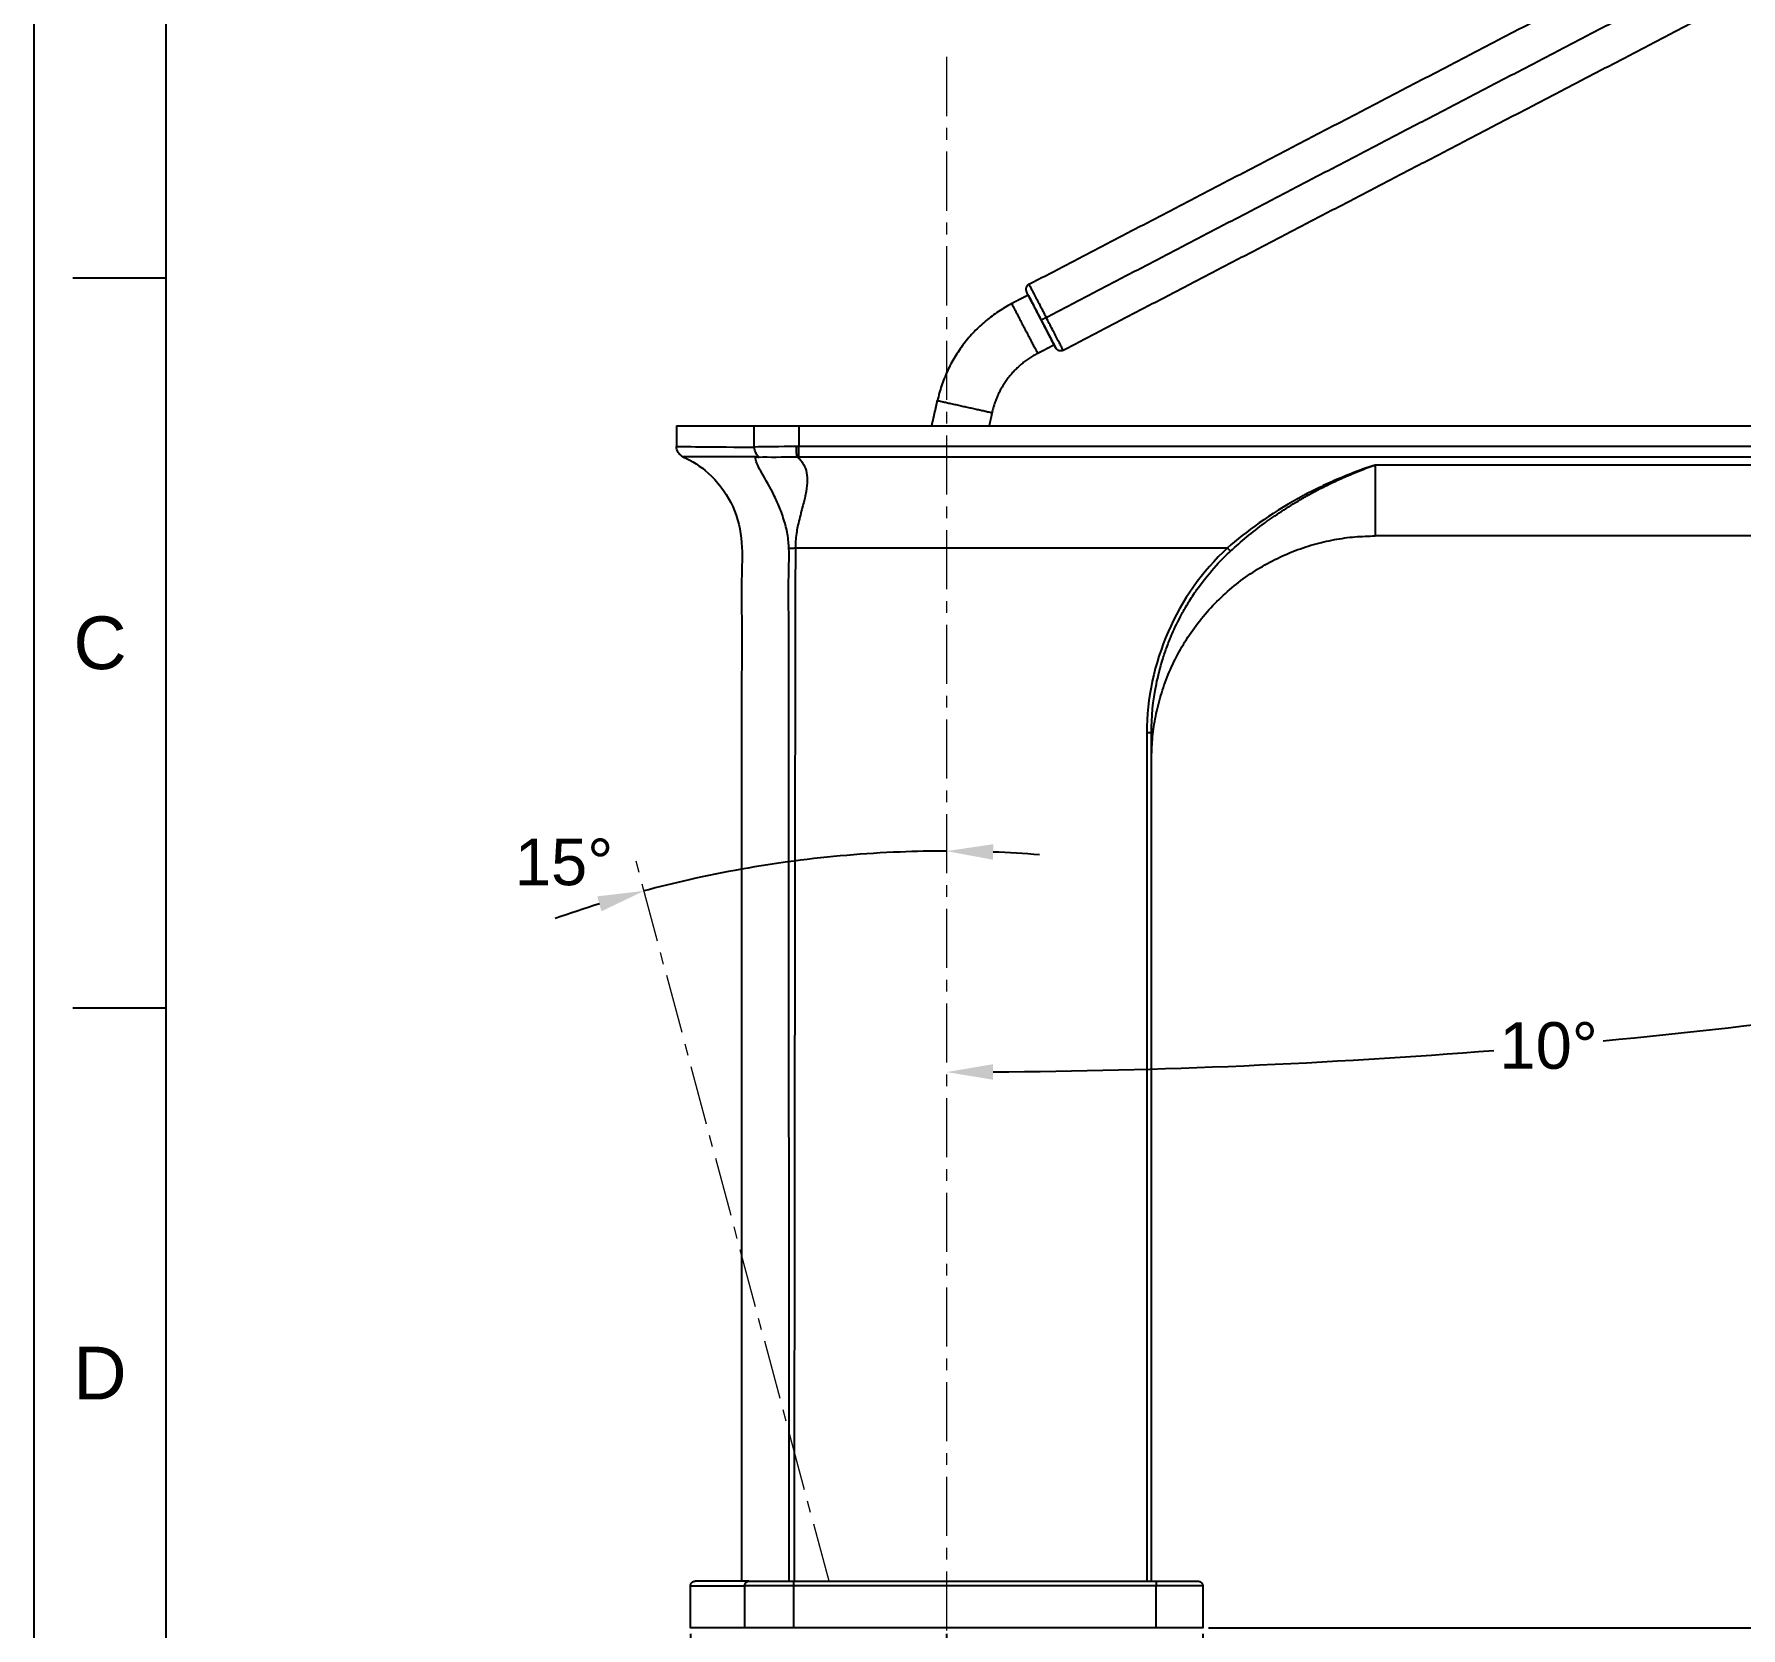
# Model space of a CAD drawing. Header units: millimetres. Extents: x 4812 to 5406, y -1197 to -777.
# Drawn here: x 4812.4 to 4995.6, y -1092.5 to -921.5 of the extents above; entities that cross this region are included whole.
import ezdxf

# ---------------------------------------------------------------- set-up
doc = ezdxf.new("R2010")
doc.units = ezdxf.units.MM
doc.header["$LTSCALE"] = 0.1
doc.linetypes.add('CENTERX2', pattern=[101.6, 63.5, -12.7, 12.7, -12.7])
doc.layers.get('0').update_dxf_attribs({"lineweight": 13})
doc.layers.add('CENTER', color=1, linetype='CENTERX2', lineweight=15)
doc.layers.add('DIM', color=3, linetype='Continuous', lineweight=9)
doc.layers.add('FORM', color=7, linetype='Continuous')
doc.styles.get("Standard").update_dxf_attribs({"font": 'arial.ttf'})
doc.dimstyles.new('사본 ISO-25', dxfattribs={"dimtxt": 5, "dimasz": 5, "dimexe": 1.25, "dimexo": 0.625, "dimgap": 1.2, "dimtad": 1, "dimtih": 1, "dimtoh": 1, "dimdec": 1, "dimdsep": 46, "dimtxsty": 'Standard', "dimcen": 5, "dimclrd": 3, "dimclre": 3, "dimclrt": 4, "dimadec": 0, "dimazin": 0, "dimtfac": 1, "dimtdec": 1, "dimtmove": 0, "dimatfit": 3, "dimfxl": 1.25, "dimarcsym": 0})

# ---------------------------------------------------------------- blocks, each defined once
blk = doc.blocks.new('*D8')
at = {"layer": 'Defpoints', "color": 0, "transparency": 16777216}
for p in [(4910.36, -1092.51), (5051.67, -1092.51), (5051.67, -1122.51)]:
    blk.add_point(p, dxfattribs=at)
at = {"layer": 'DIM', "color": 3, "lineweight": -2, "transparency": 16777216}
for p, q in [((4910.36, -1093.14), (4910.36, -1123.76)), ((5051.67, -1093.14), (5051.67, -1123.76)), ((4915.36, -1122.51), (4971.61, -1122.51)), ((5046.67, -1122.51), (4990.41, -1122.51))]:
    blk.add_line(p, q, dxfattribs=at)
at = {"layer": 'DIM', "color": 3, "transparency": 16777216}
for points in [[(4915.36, -1121.68), (4915.36, -1123.35), (4910.36, -1122.51)], [(5046.67, -1121.68), (5046.67, -1123.35), (5051.67, -1122.51)]]:
    blk.add_solid(points, dxfattribs=at)
at = {"layer": 'DIM', "color": 4, "transparency": 16777216, "insert": (4981.01, -1122.51), "char_height": 5, "attachment_point": 5}
blk.add_mtext('141.3', dxfattribs=at)
blk = doc.blocks.new('*D9')
at = {"layer": 'Defpoints', "color": 0, "transparency": 16777216}
for p in [(5032.22, -982.28), (4937.86, -1092.51), (5083.36, -1092.51)]:
    blk.add_point(p, dxfattribs=at)
at = {"layer": 'DIM', "color": 3, "lineweight": -2, "transparency": 16777216}
for p, q in [((5032.84, -982.28), (5084.61, -982.28)), ((5083.36, -987.28), (5083.36, -1033.65)), ((5083.36, -1087.51), (5083.36, -1041.15)), ((4938.49, -1092.51), (5084.61, -1092.51))]:
    blk.add_line(p, q, dxfattribs=at)
at = {"layer": 'DIM', "color": 3, "transparency": 16777216}
for points in [[(5082.53, -987.28), (5084.19, -987.28), (5083.36, -982.28)], [(5082.53, -1087.51), (5084.19, -1087.51), (5083.36, -1092.51)]]:
    blk.add_solid(points, dxfattribs=at)
at = {"layer": 'DIM', "color": 4, "transparency": 16777216, "insert": (5083.36, -1037.4), "char_height": 5, "attachment_point": 5}
blk.add_mtext('110.2', dxfattribs=at)
blk = doc.blocks.new('*D10')
at = {"layer": 'Defpoints', "color": 0, "transparency": 16777216}
for p in [(5032.22, -982.28), (4910.36, -1092.51), (5032.22, -1107.51)]:
    blk.add_point(p, dxfattribs=at)
at = {"layer": 'DIM', "color": 3, "lineweight": -2, "transparency": 16777216}
for p, q in [((5032.22, -982.91), (5032.22, -1108.76)), ((4910.36, -1093.14), (4910.36, -1108.76)), ((4915.36, -1107.51), (4961.88, -1107.51)), ((5027.22, -1107.51), (4980.69, -1107.51))]:
    blk.add_line(p, q, dxfattribs=at)
at = {"layer": 'DIM', "color": 3, "transparency": 16777216}
for points in [[(4915.36, -1106.68), (4915.36, -1108.35), (4910.36, -1107.51)], [(5027.22, -1106.68), (5027.22, -1108.35), (5032.22, -1107.51)]]:
    blk.add_solid(points, dxfattribs=at)
at = {"layer": 'DIM', "color": 4, "transparency": 16777216, "insert": (4971.29, -1107.51), "char_height": 5, "attachment_point": 5}
blk.add_mtext('121.9', dxfattribs=at)
blk = doc.blocks.new('*D15')
at = {"layer": 'Defpoints', "color": 0, "transparency": 16777216}
for p in [(4910.36, -923.89), (5030.24, -971.07), (4953.49, -1031.61), (5051.67, -1092.51), (4910.36, -1106.62)]:
    blk.add_point(p, dxfattribs=at)
at = {"layer": 'DIM', "color": 3, "lineweight": -2, "transparency": 16777216}
for start, end in [(275.45907, 279.62039), (270.38652, 274.54816)]:
    blk.add_arc((4910.36, -291.69), 741.17, start, end, dxfattribs=at)
at = {"layer": 'DIM', "color": 3, "transparency": 16777216}
for points in [[(5034.08, -1021.62), (5034.37, -1023.26), (5039.15, -1021.59)], [(4915.36, -1033.68), (4915.36, -1032.01), (4910.36, -1032.86)]]:
    blk.add_solid(points, dxfattribs=at)
at = {"layer": 'DIM', "color": 4, "transparency": 16777216, "insert": (4975, -1030.04), "char_height": 5, "attachment_point": 5}
blk.add_mtext('10°', dxfattribs=at)
blk = doc.blocks.new('*D23')
at = {"layer": 'Defpoints', "color": 0, "transparency": 16777216}
for p in [(4882.86, -1092.51), (4937.86, -1092.51), (4937.86, -1115.01)]:
    blk.add_point(p, dxfattribs=at)
at = {"layer": 'DIM', "color": 3, "lineweight": -2, "transparency": 16777216}
for p, q in [((4882.86, -1093.14), (4882.86, -1116.26)), ((4937.86, -1093.14), (4937.86, -1116.26)), ((4882.86, -1115.01), (4864.34, -1115.01)), ((4932.86, -1115.01), (4887.86, -1115.01))]:
    blk.add_line(p, q, dxfattribs=at)
at = {"layer": 'DIM', "color": 3, "transparency": 16777216}
for points in [[(4887.86, -1114.18), (4887.86, -1115.85), (4882.86, -1115.01)], [(4932.86, -1114.18), (4932.86, -1115.85), (4937.86, -1115.01)]]:
    blk.add_solid(points, dxfattribs=at)
at = {"layer": 'DIM', "color": 4, "transparency": 16777216, "insert": (4869.14, -1111.27), "char_height": 5, "attachment_point": 5}
blk.add_mtext('55', dxfattribs=at)
blk = doc.blocks.new('*D24')
at = {"layer": 'Defpoints', "color": 0, "transparency": 16777216}
for p in [(4910.36, -923.89), (4876.75, -1009.2), (4899.42, -1009.62), (4900.01, -1095.98), (4910.36, -1106.62)]:
    blk.add_point(p, dxfattribs=at)
at = {"layer": 'DIM', "color": 3, "lineweight": -2, "transparency": 16777216}
for start, end in [(92.2832, 102.7168), (90, 92.2796), (85.4372, 87.7168), (102.7204, 105), (107.2832, 109.5628)]:
    blk.add_arc((4910.36, -1134.62), 125.48, start, end, dxfattribs=at)
at = {"layer": 'DIM', "color": 3, "transparency": 16777216}
for points in [[(4915.34, -1010.07), (4915.38, -1008.4), (4910.36, -1009.14)], [(4872.85, -1014), (4873.31, -1015.6), (4877.88, -1013.41)]]:
    blk.add_solid(points, dxfattribs=at)
at = {"layer": 'DIM', "color": 4, "transparency": 16777216, "insert": (4869.29, -1010.34), "char_height": 5, "attachment_point": 5}
blk.add_mtext('15°', dxfattribs=at)

msp = doc.modelspace()

# ---------------------------------------------------------------- linework, layer by layer
at = {"lineweight": -3}
for points, degree in [([(4919.2, -948.3), (4954.15, -930.1), (4989.1, -911.91)], 2), ([(4921.05, -951.85), (4955.99, -933.65), (4990.94, -915.46)], 2), ([(4992.79, -919.01), (4957.84, -937.2), (4922.89, -955.39)], 2), ([(4919.13, -949.46), (4918.24, -949.92), (4917.35, -950.38)], 2), ([(4920.13, -955.71), (4921.01, -955.25), (4921.9, -954.78)], 2), ([(4908.77, -963.51), (4909.08, -962.15), (4909.38, -960.78)], 2), ([(4881.36, -963.51), (4881.36, -964.25), (4881.36, -964.98), (4881.36, -965.71)], 3), ([(4889.72, -963.51), (4890.84, -963.51), (4892.63, -963.51), (4894.48, -963.51)], 3), ([(4889.72, -965.78), (4889.72, -965.02), (4889.72, -964.27), (4889.72, -963.51)], 3), ([(4894.48, -963.51), (4894.48, -964.25), (4894.48, -964.98), (4894.48, -965.71)], 3), ([(4894.48, -963.51), (4971.42, -963.51), (5048.36, -963.51)], 2), ([(4915.24, -962.08), (4915.08, -962.8), (4914.92, -963.51)], 2), ([(4881.36, -965.71), (4881.36, -965.71), (4884.17, -965.74), (4889.35, -965.79)], 3), ([(4882.06, -966.81), (4881.65, -966.62), (4881.36, -966.17), (4881.36, -965.71)], 3), ([(4889.83, -966.83), (4884.8, -966.82), (4882.06, -966.81), (4882.06, -966.81)], 3), ([(4889.35, -965.79), (4889.47, -965.79), (4889.59, -965.79), (4889.72, -965.78)], 3), ([(4894.23, -965.72), (4892.47, -965.74), (4890.79, -965.72), (4889.72, -965.78)], 3), ([(4890.25, -966.84), (4889.94, -966.64), (4889.73, -966.21), (4889.72, -965.78)], 3), ([(4889.83, -966.83), (4889.97, -966.84), (4890.11, -966.84), (4890.25, -966.84)], 3), ([(4890.25, -966.84), (4891.26, -966.83), (4892.74, -966.86), (4894.28, -966.81)], 3), ([(4894.48, -965.71), (4894.4, -965.71), (4894.32, -965.71), (4894.23, -965.72)], 3), ([(4894.28, -966.81), (4894.26, -966.62), (4894.24, -966.17), (4894.23, -965.72)], 3), ([(4894.28, -966.81), (4894.35, -966.81), (4894.42, -966.81), (4894.48, -966.81)], 3), ([(4894.48, -966.81), (4894.48, -966.62), (4894.48, -966.17), (4894.48, -965.71)], 3), ([(5032.76, -965.71), (4963.62, -965.71), (4894.48, -965.71)], 2), ([(4894.48, -966.81), (4963.62, -966.81), (5032.76, -966.81)], 2), ([(5021.08, -967.7), (4988.72, -967.7), (4956.36, -967.7)], 2), ([(4894.13, -976.6), (4917.32, -976.6), (4940.51, -976.6)], 2), ([(4940.51, -976.6), (4935.07, -981.63), (4931.86, -988.99), (4931.86, -996.45)], 3), ([(5009.75, -975.31), (4983.06, -975.31), (4956.36, -975.31)], 2), ([(4931.86, -996.45), (4931.86, -1041.98), (4931.86, -1087.51)], 2), ([(4932.36, -1087.51), (4932.36, -1041.98), (4932.36, -996.45)], 2), ([(4882.86, -1092.51), (4882.86, -1090.26), (4882.86, -1088.01)], 2), ([(4888.69, -1092.51), (4888.69, -1090.26), (4888.69, -1088.01)], 2), ([(4893.93, -1087.51), (4913.4, -1087.51), (4932.86, -1087.51)], 2), ([(4893.93, -1088.01), (4893.93, -1090.26), (4893.93, -1092.51)], 2), ([(4932.86, -1088.01), (4913.4, -1088.01), (4893.93, -1088.01)], 2), ([(4932.86, -1092.51), (4932.86, -1090.26), (4932.86, -1088.01)], 2), ([(4937.86, -1088.01), (4937.86, -1090.26), (4937.86, -1092.51)], 2), ([(4932.86, -1092.51), (4913.4, -1092.51), (4893.93, -1092.51)], 2)]:
    msp.add_open_spline(points, degree=degree, dxfattribs=at)
for points, weights, knots in [([(4919.2, -948.3), (4918.98, -948.41), (4918.9, -948.65), (4918.83, -948.89), (4918.94, -949.11)], [1, 0.853553390593, 0.853553390593, 0.853553390593, 1], [0, 0, 0, 0.4970563, 0.4970563, 0.9941125, 0.9941125, 0.9941125]), ([(4917.35, -950.38), (4917.35, -950.38), (4918.74, -953.05), (4920.13, -955.71), (4920.13, -955.71)], [1, 0.707106781187, 1, 0.707106781187, 1], [0, 0, 0, 4.712389, 4.712389, 9.424778, 9.424778, 9.424778]), ([(4921.9, -954.78), (4921.9, -954.78), (4920.51, -952.12), (4919.13, -949.46), (4919.13, -949.46)], [1, 0.707106781187, 1, 0.707106781187, 1], [0, 0, 0, 4.712389, 4.712389, 9.424778, 9.424778, 9.424778]), ([(4919.13, -949.46), (4919.13, -949.46), (4920.51, -952.12), (4921.9, -954.78), (4921.9, -954.78)], [1, 0.707106781187, 1, 0.707106781187, 1], [0, 0, 0, 4.712389, 4.712389, 9.424778, 9.424778, 9.424778]), ([(4909.38, -960.78), (4909.38, -960.78), (4912.31, -961.43), (4915.24, -962.08), (4915.24, -962.08)], [1, 0.707106781187, 1, 0.707106781187, 1], [0, 0, 0, 4.712389, 4.712389, 9.424778, 9.424778, 9.424778])]:
    msp.add_rational_spline(points, weights, degree=2, knots=knots, dxfattribs=at)
for points, weights in [([(4920.51, -952.12), (4918.94, -949.11), (4918.94, -949.11)], [1, 0.707106781189, 1]), ([(4919.2, -948.3), (4919.2, -948.3), (4921.05, -951.85)], [0.999999999997, 0.707106781188, 1]), ([(4917.35, -950.38), (4910.94, -953.72), (4909.38, -960.78)], [1, 0.906307787036, 1]), ([(4920.51, -952.12), (4920.51, -952.12), (4921.05, -951.85)], [1, 0.707106781186, 1]), ([(4922.08, -955.14), (4922.08, -955.14), (4920.51, -952.12)], [1, 0.707106781189, 1]), ([(4920.51, -952.12), (4922.08, -955.14), (4922.08, -955.14)], [1, 0.707106781184, 1]), ([(4922.89, -955.39), (4922.89, -955.39), (4921.05, -951.85)], [1, 0.707106781184, 1]), ([(4920.13, -955.71), (4916.2, -957.75), (4915.24, -962.08)], [1, 0.906307787035, 1]), ([(4922.89, -955.39), (4922.36, -955.67), (4922.08, -955.14)], [1, 0.707106781187, 1]), ([(4956.36, -967.7), (4956.36, -975.31), (4956.36, -975.31)], [1, 0.955659323865, 1]), ([(4893.43, -976.63), (4893.66, -976.62), (4894.13, -976.6)], [1, 0.861124581306, 1]), ([(4932.36, -999.31), (4932.36, -975.31), (4956.36, -975.31)], [1, 0.707106781187, 1]), ([(4940.51, -976.6), (4940.76, -976.87), (4940.84, -976.95)], [1, 0.806896088987, 0.999999999996]), ([(4932.36, -996.45), (4932.36, -996.45), (4931.86, -996.45)], [1, 0.707106781187, 1]), ([(4882.86, -1088.01), (4882.86, -1088.01), (4888.69, -1088.01)], [1, 0.967804972672, 1]), ([(4882.86, -1088.01), (4882.86, -1087.51), (4883.36, -1087.51)], [1, 0.707106781187, 1]), ([(4889.13, -1087.51), (4883.36, -1087.51), (4883.36, -1087.51)], [1, 0.967804972672, 1]), ([(4888.69, -1088.01), (4888.69, -1087.51), (4889.13, -1087.51)], [1, 0.707106781187, 1]), ([(4893.93, -1088.01), (4890.41, -1088.01), (4888.69, -1088.01)], [1, 0.86232114169, 1]), ([(4889.13, -1087.51), (4890.7, -1087.51), (4893.93, -1087.51)], [1, 0.86232114169, 1]), ([(4893.93, -1087.51), (4893.93, -1087.51), (4893.93, -1088.01)], [1, 0.707106781187, 1]), ([(4932.86, -1087.51), (4937.36, -1087.51), (4937.36, -1087.51)], [1, 0.707106781187, 1]), ([(4932.86, -1087.51), (4932.86, -1087.51), (4932.86, -1088.01)], [1, 0.707106781187, 1]), ([(4937.86, -1088.01), (4937.86, -1088.01), (4932.86, -1088.01)], [1, 0.707106781187, 1]), ([(4937.36, -1087.51), (4937.86, -1087.51), (4937.86, -1088.01)], [1, 0.707106781187, 1]), ([(4888.69, -1092.51), (4882.86, -1092.51), (4882.86, -1092.51)], [1, 0.967804972672, 1]), ([(4893.93, -1092.51), (4890.41, -1092.51), (4888.69, -1092.51)], [1, 0.86232114169, 1]), ([(4937.86, -1092.51), (4937.86, -1092.51), (4932.86, -1092.51)], [1, 0.707106781187, 1])]:
    msp.add_rational_spline(points, weights, degree=2, dxfattribs=at)
for points, knots in [([(4881.36, -963.51), (4881.36, -963.51), (4882.99, -963.51), (4887.34, -963.51), (4889.72, -963.51)], [0, 0, 0, 0, 14.908922, 26.735818, 26.735818, 26.735818, 26.735818]), ([(4882.06, -966.81), (4883.04, -967.25), (4885.09, -968.59), (4887.42, -971.6), (4888.53, -975.52), (4888.32, -979.54), (4888.37, -983.53), (4888.36, -987.53), (4888.36, -991.53), (4888.36, -995.53), (4888.36, -999.53), (4888.36, -1003.53), (4888.36, -1007.53), (4888.36, -1016.86), (4888.36, -1036.86), (4888.36, -1062.19), (4888.36, -1080.85), (4888.36, -1087.51)], [0, 0, 0, 0, 3.242171, 7.247553, 11.252935, 15.258317, 19.263699, 23.269081, 27.274463, 31.279845, 35.285227, 39.290609, 43.295991, 47.301372, 67.328282, 103.37672, 123.403629, 123.403629, 123.403629, 123.403629]), ([(4893.43, -976.63), (4893.43, -976.42), (4893.41, -976.2), (4893.36, -975.69), (4893.32, -975.37), (4893.23, -974.86), (4893.18, -974.6), (4893.05, -974.1), (4892.99, -973.87), (4892.81, -973.29), (4892.72, -973.02), (4892.54, -972.52), (4892.46, -972.34), (4892.13, -971.55), (4891.93, -971.13), (4891.21, -969.74), (4890.76, -968.99), (4890.07, -967.73), (4889.84, -967.22), (4889.83, -966.83)], [-12.59202, -12.59202, -12.59202, -12.59202, -11.805014, -11.805014, -11.018007, -11.018007, -10.231001, -10.231001, -9.443994, -9.443994, -8.656988, -8.656988, -7.869982, -7.869982, -6.295969, -6.295969, -3.147943, -3.147943, 0, 0, 0, 0]), ([(4894.28, -966.81), (4894.37, -966.88), (4894.4, -966.9), (4894.52, -967.01), (4894.57, -967.06), (4894.73, -967.23), (4894.82, -967.35), (4895.07, -967.73), (4895.19, -968), (4895.43, -968.91), (4895.42, -969.7), (4895.24, -970.76), (4895.19, -970.99), (4895.08, -971.49), (4895.04, -971.63), (4894.83, -972.41), (4894.7, -972.92), (4894.48, -973.82), (4894.41, -974.09), (4894.31, -974.6), (4894.28, -974.77), (4894.15, -975.62), (4894.12, -976.14), (4894.13, -976.6)], [0, 0, 0, 0, 0.395099, 0.395099, 0.790199, 0.790199, 1.580398, 1.580398, 3.160795, 3.160795, 6.321591, 6.321591, 7.111789, 7.111789, 7.901988, 7.901988, 9.482386, 9.482386, 10.272585, 10.272585, 11.062784, 11.062784, 12.643181, 12.643181, 12.643181, 12.643181]), ([(4956.36, -967.7), (4954.51, -968.3), (4952.9, -968.96), (4950.86, -969.88), (4950.24, -970.18), (4949.41, -970.6), (4949.14, -970.73), (4948.77, -970.93), (4948.59, -971.02), (4948.42, -971.12), (4948.31, -971.18), (4948.29, -971.19), (4945.06, -972.96), (4942.5, -974.85), (4940.51, -976.6)], [-19.082455, -19.082455, -19.082455, -19.082455, -14.311841, -14.311841, -11.926534, -11.926534, -10.733881, -10.733881, -10.137554, -9.839391, -9.839391, -9.541227, -9.541227, 0, 0, 0, 0]), ([(4940.84, -976.95), (4941.95, -975.92), (4943.18, -974.91), (4944.66, -973.82), (4944.78, -973.73), (4945.07, -973.52), (4945.22, -973.42), (4945.68, -973.1), (4945.99, -972.89), (4946.96, -972.25), (4947.64, -971.83), (4948.54, -971.3), (4948.65, -971.24), (4948.96, -971.06), (4949.11, -970.98), (4949.58, -970.72), (4949.9, -970.54), (4950.9, -970.02), (4951.6, -969.68), (4952.43, -969.29), (4952.45, -969.28), (4952.57, -969.23), (4952.74, -969.15), (4952.94, -969.06), (4953.35, -968.88), (4953.66, -968.75), (4954.66, -968.33), (4955.45, -968.02), (4956.36, -967.7)], [-19.042954, -19.042954, -19.042954, -19.042954, -14.282216, -14.282216, -13.687123, -13.687123, -13.092031, -13.092031, -11.901846, -11.901846, -9.521477, -9.521477, -8.926385, -8.926385, -8.331293, -8.331293, -7.141108, -7.141108, -4.760739, -4.760739, -4.463192, -4.463192, -4.165646, -3.570554, -3.570554, -2.380369, -2.380369, 0, 0, 0, 0]), ([(4893.47, -1087.51), (4893.46, -1069.03), (4893.45, -1050.55), (4893.43, -1022.83), (4893.43, -1013.59), (4893.42, -999.73), (4893.42, -995.11), (4893.41, -988.18), (4893.42, -985.87), (4893.4, -982.41), (4893.39, -981.25), (4893.41, -978.94), (4893.48, -977.78), (4893.43, -976.63)], [0, 0, 0, 0, 55.444643, 55.444643, 83.166964, 83.166964, 97.028124, 97.028124, 103.958705, 103.958705, 107.423995, 107.423995, 110.889285, 110.889285, 110.889285, 110.889285]), ([(4894.13, -976.6), (4894.14, -976.84), (4894.15, -977.23), (4894.14, -977.77), (4894.14, -978.02), (4894.14, -978.18), (4894.14, -978.23), (4894.12, -978.88), (4894.11, -979.29), (4894.1, -979.86), (4894.1, -979.99), (4894.09, -980.29), (4894.09, -980.87), (4894.09, -982.04), (4894.1, -982.75), (4894.1, -983.09), (4894.1, -983.31), (4894.1, -983.46), (4894.11, -984.67), (4894.11, -985.8), (4894.1, -987.62), (4894.1, -988.51), (4894.09, -989.51), (4894.09, -989.93), (4894.09, -990.2), (4894.09, -990.31), (4894.09, -993.61), (4894.09, -997.67), (4894.08, -1001.34), (4894.08, -1002.91), (4894.08, -1003.63), (4894.08, -1003.92), (4894.08, -1004.11), (4894.08, -1004.23), (4894.08, -1004.56), (4894.07, -1008.28), (4894.06, -1018.29), (4894.06, -1024.7), (4894.05, -1028.27), (4894.05, -1030.14), (4894.05, -1030.96), (4894.05, -1031.37), (4894.05, -1031.57), (4894.05, -1031.7), (4894.03, -1048.53), (4894.01, -1067.15), (4893.99, -1087.51)], [0, 0, 0, 0, 0.866506, 1.29976, 1.516386, 1.516386, 1.733013, 1.733013, 2.599519, 2.599519, 3.466025, 3.466025, 5.199038, 6.065544, 6.498798, 6.715424, 6.715424, 6.932051, 6.932051, 10.398076, 10.398076, 12.131089, 12.997595, 13.430848, 13.430848, 13.864102, 13.864102, 20.796152, 24.262178, 25.995191, 26.861697, 27.29495, 27.29495, 27.728203, 27.728203, 41.592305, 48.524356, 51.990381, 53.723394, 54.5899, 55.023153, 55.023153, 55.23978, 55.23978, 55.456406, 110.912813, 110.912813, 110.912813, 110.912813]), ([(4932.36, -996.45), (4932.36, -994.77), (4932.52, -993.02), (4933.06, -990.34), (4933.29, -989.44), (4933.71, -988.08), (4933.87, -987.63), (4934.12, -986.95), (4934.25, -986.61), (4934.39, -986.27), (4934.48, -986.05), (4934.55, -985.9), (4934.85, -985.2), (4935.19, -984.48), (4935.84, -983.28), (4936.08, -982.87), (4936.48, -982.21), (4936.63, -981.99), (4936.92, -981.54), (4937.06, -981.34), (4938.73, -978.96), (4940.05, -977.68), (4940.84, -976.95)], [-21.896956, -21.896956, -21.896956, -21.896956, -16.422717, -16.422717, -13.685597, -13.685597, -12.317038, -12.317038, -11.632758, -11.290618, -11.290618, -10.948478, -10.948478, -8.211358, -8.211358, -6.842799, -6.842799, -6.158519, -6.158519, -5.474239, -5.474239, 0, 0, 0, 0])]:
    msp.add_open_spline(points, degree=3, knots=knots, dxfattribs=at)
at = {"layer": 'CENTER'}
msp.add_line((4897.74, -1087.51), (4876.75, -1009.2), dxfattribs=at)
msp.add_lwpolyline([(4910.36, -923.89), (4910.36, -1106.62)], dxfattribs=at)
at = {"layer": 'FORM'}
for p, q in [((4826.54, -790.93), (4826.54, -1182.71)), ((4826.54, -947.64), (4816.54, -947.64)), ((4826.54, -1026), (4816.54, -1026))]:
    msp.add_line(p, q, dxfattribs=at)
at = {"layer": 'FORM', "color": 7}
msp.add_lwpolyline([(4812.4, -776.78), (5406.44, -776.78), (5406.44, -1196.85), (4812.4, -1196.85)], close=True, dxfattribs=at)

# ---------------------------------------------------------------- texts
at = {"layer": 'FORM', "char_height": 5.66, "attachment_point": 5}
for s, insert in [('C', (4819.47, -986.82)), ('D', (4819.47, -1065.17))]:
    msp.add_mtext_dynamic_manual_height_columns(s, width=10.0017, gutter_width=12.5, heights=[0], dxfattribs=dict(at, insert=insert))

# ---------------------------------------------------------------- dimensions: what is measured, and where the dimension line sits
at = {"layer": 'DIM'}
dim = msp.add_angular_dim_2l(base=(4899.42, -1009.62), line1=((4910.36, -923.89), (4910.36, -1106.62)), line2=((4900.01, -1095.98), (4876.75, -1009.2)), dimstyle='사본 ISO-25', override={"dimtad": 3}, dxfattribs=at)
dim.commit()
dim.dimension.update_dxf_attribs({"geometry": '*D24', "text_midpoint": (4870.99, -1015.48), "dimtype": 162})
dim = msp.add_angular_dim_2l(base=(4953.49, -1031.61), line1=((5051.67, -1092.51), (5030.24, -971.07)), line2=((4910.36, -923.89), (4910.36, -1106.62)), dimstyle='사본 ISO-25', dxfattribs=at)
dim.commit()
dim.dimension.update_dxf_attribs({"geometry": '*D15', "text_midpoint": (4975, -1030.04)})
for base, p2, picture, middle in [((5032.22, -1107.51), (5032.22, -982.28), '*D10', (4971.29, -1107.51)), ((5051.67, -1122.51), (5051.67, -1092.51), '*D8', (4981.01, -1122.51))]:
    dim = msp.add_linear_dim(base=base, p1=(4910.36, -1092.51), p2=p2, dimstyle='사본 ISO-25', override={"dimtad": 0}, dxfattribs=at)
    dim.commit()
    dim.dimension.update_dxf_attribs({"geometry": picture, "text_midpoint": middle})
dim = msp.add_linear_dim(base=(5083.36, -1092.51), p1=(5032.22, -982.28), p2=(4937.86, -1092.51), angle=90, dimstyle='사본 ISO-25', dxfattribs=at)
dim.commit()
dim.dimension.update_dxf_attribs({"geometry": '*D9', "text_midpoint": (5083.36, -1037.4)})
dim = msp.add_linear_dim(base=(4937.86, -1115.01), p1=(4882.86, -1092.51), p2=(4937.86, -1092.51), dimstyle='사본 ISO-25', dxfattribs=at)
dim.commit()
dim.dimension.update_dxf_attribs({"geometry": '*D23', "text_midpoint": (4869.14, -1115.01), "dimtype": 160})

doc.saveas('drawing.dxf')
